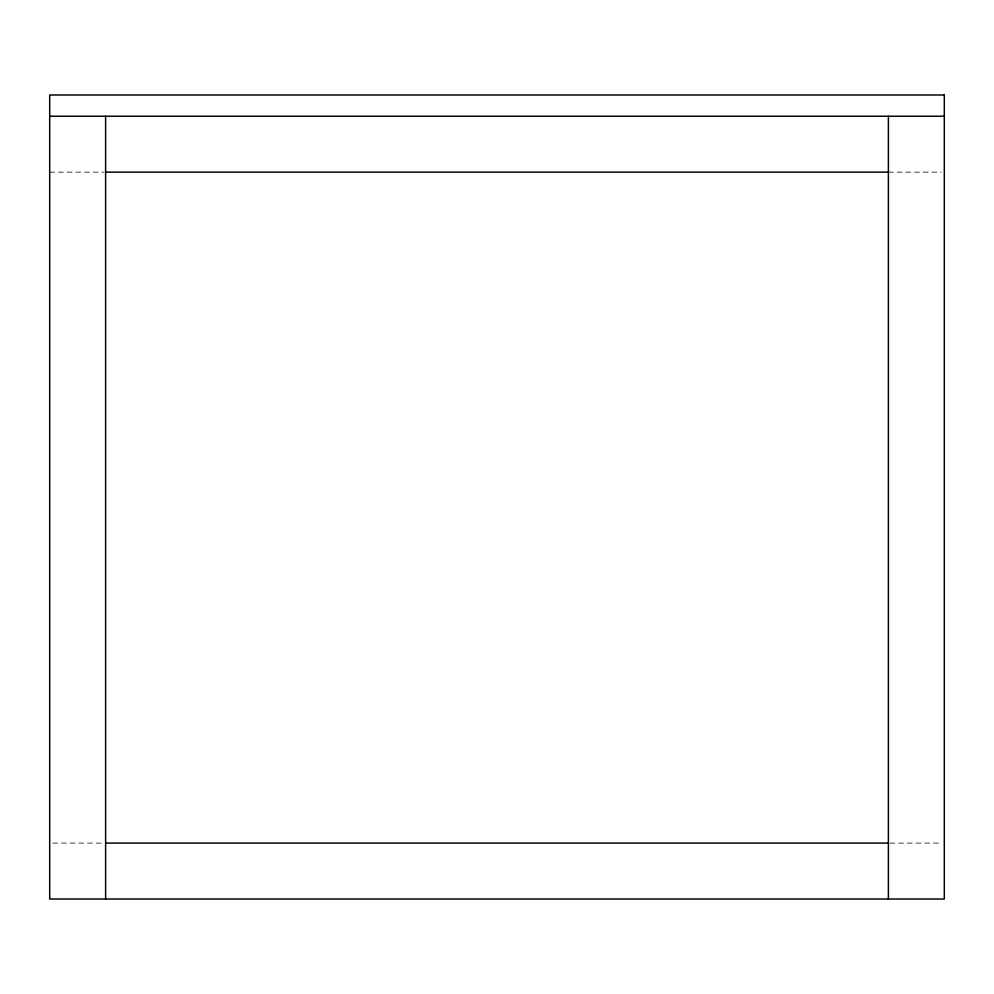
<?xml version="1.0" encoding="UTF-8"?>
<svg xmlns="http://www.w3.org/2000/svg" width="994" height="994" viewBox="0 0 994 994"><rect width="100%" height="100%" fill="white"/><g stroke="black" fill="none" stroke-linecap="round" stroke-linejoin="round"><path stroke-width="0.75" stroke-dasharray="4.97 3.73" d="M49.7 172.148L104.059 172.148M888.387 172.148L941.194 172.148M52.719 843.098L104.097 843.098M889.903 843.098L941.281 843.098"/><path stroke-width="1.49" d="M49.7 116.236L944.3 116.236M105.612 172.148L888.387 172.148M105.612 843.098L888.387 843.098M888.387 116.236L888.387 899.011M105.612 116.236L105.612 899.011M944.3 94.989L49.7 94.989L49.7 899.011L944.3 899.011L944.3 94.989"/></g></svg>
